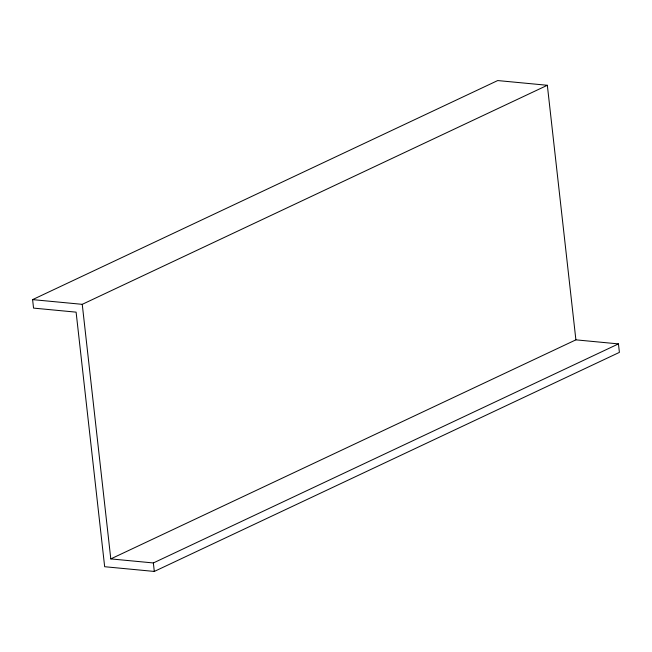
<?xml version="1.0" encoding="UTF-8"?>
<svg xmlns="http://www.w3.org/2000/svg" width="652" height="652" viewBox="0 0 652 652"><rect width="100%" height="100%" fill="white"/><g stroke="black" fill="none" stroke-linecap="round" stroke-linejoin="round"><path stroke-width="0.98" d="M575.895 339.847L618.446 343.897L619.4 352.382L154.304 571.437L104.662 566.718L76.105 312.153L33.554 308.103L32.6 299.618L497.696 80.563L547.338 85.282L575.895 339.847L110.799 558.903L82.25 304.337L547.338 85.282M110.799 558.903L153.359 562.953L618.446 343.897M32.6 299.618L82.25 304.337M153.359 562.953L154.304 571.437"/></g></svg>
